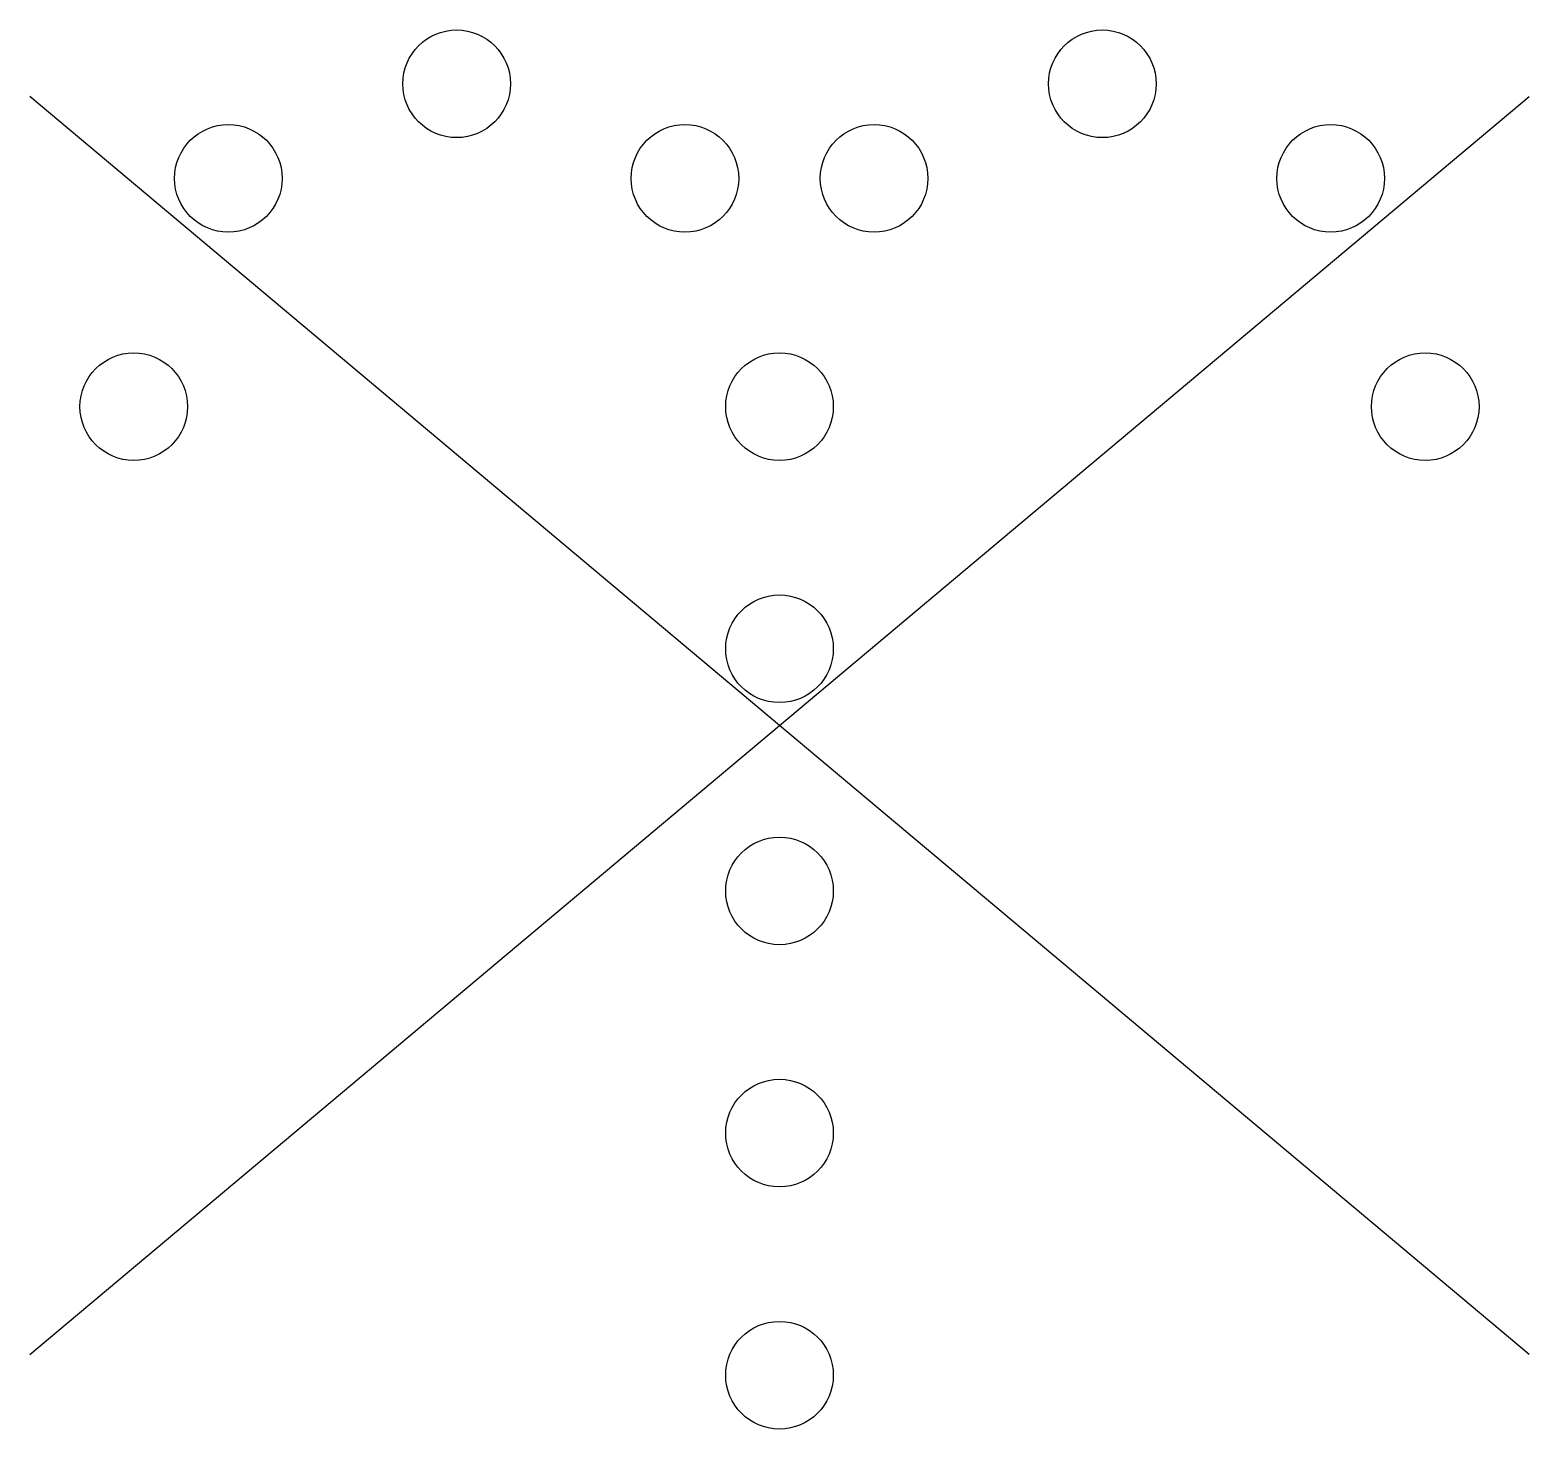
# Model space of a CAD drawing. Extents: x -2.09 to 2.09, y -1.96 to 1.94.
import ezdxf

# ---------------------------------------------------------------- set-up
doc = ezdxf.new("R2010")
doc.units = 0

msp = doc.modelspace()

# ---------------------------------------------------------------- linework, layer by layer
for p, q in [((-2.0894, -1.7532), (2.0894, 1.7532)), ((2.0894, -1.7532), (-2.0894, 1.7532))]:
    msp.add_line(p, q)
for centre in [(-0.9, 1.7889), (0.9, 1.7889), (-1.5364, 1.5253), (-0.2636, 1.5253), (0.2636, 1.5253), (1.5364, 1.5253), (-1.8, 0.8889), (0, 0.8889), (1.8, 0.8889), (0, 0.2139), (0, -0.4611), (0, -1.1361), (0, -1.8111)]:
    msp.add_circle(centre, 0.15)

doc.saveas('drawing.dxf')
